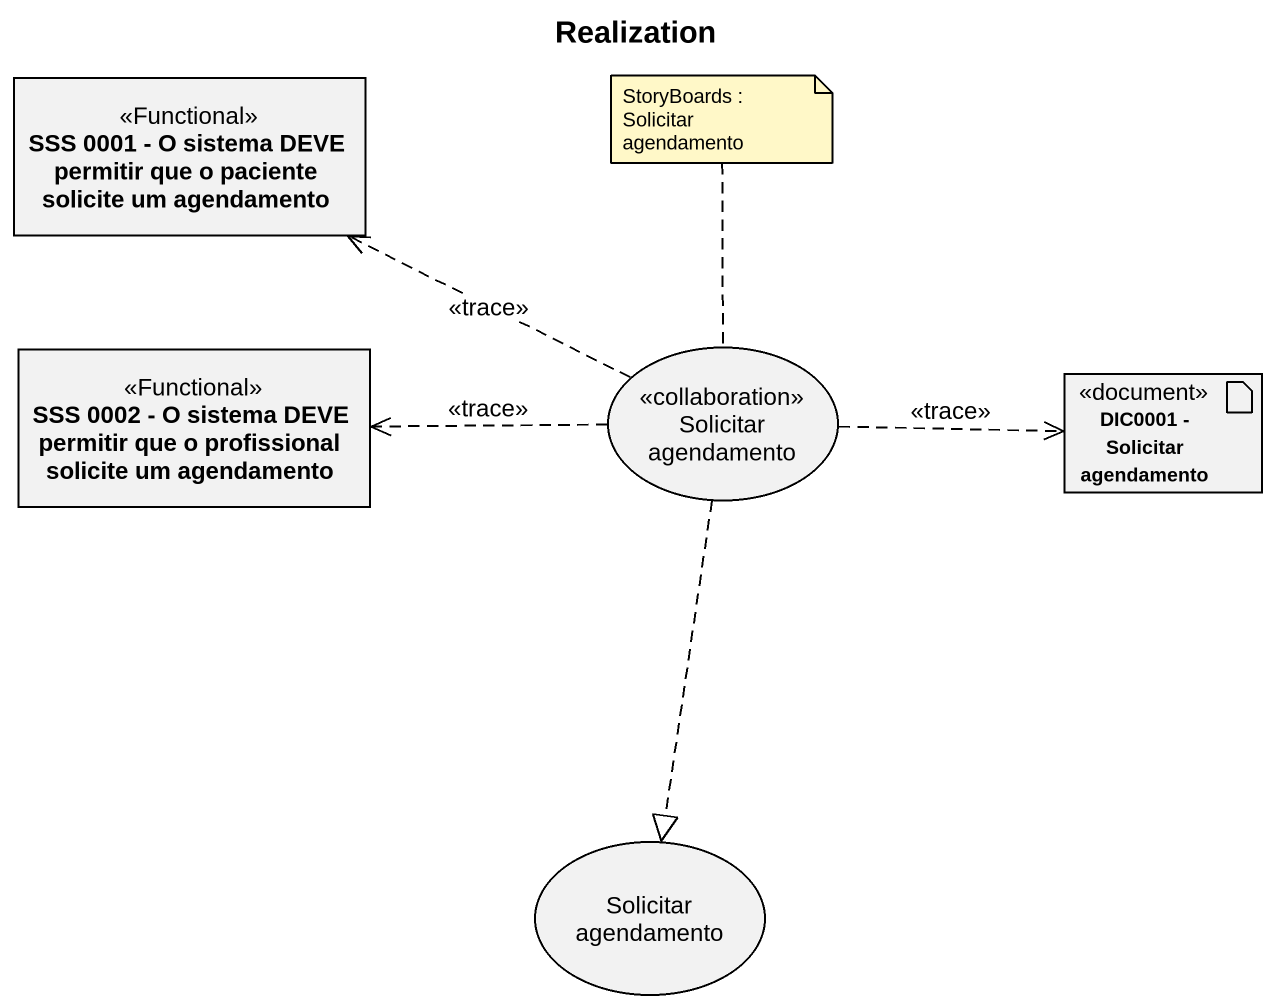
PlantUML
@startuml
title Realization
allowmixing
hide circle
hide empty members
class "SSS 0001 - O sistema DEVE permitir que o paciente solicite um agendamento" as SSS_0001_O_sistema_DEVE <<Functional>>
class "SSS 0002 - O sistema DEVE permitir que o profissional solicite um agendamento" as SSS_0002_O_sistema_DEVE <<Functional>>
usecase "Solicitar agendamento" as Solicitar_agendamento <<collaboration>>
artifact "DIC0001 - Solicitar agendamento" as DIC0001_Solicitar <<document>>
usecase "Solicitar agendamento" as Solicitar_agendamento_2
Solicitar_agendamento .left.> SSS_0001_O_sistema_DEVE : <<trace>>
Solicitar_agendamento .left.> SSS_0002_O_sistema_DEVE : <<trace>>
Solicitar_agendamento .right.> DIC0001_Solicitar : <<trace>>
Solicitar_agendamento ..|> Solicitar_agendamento_2
note top of Solicitar_agendamento : StoryBoards : Solicitar agendamento
@enduml
